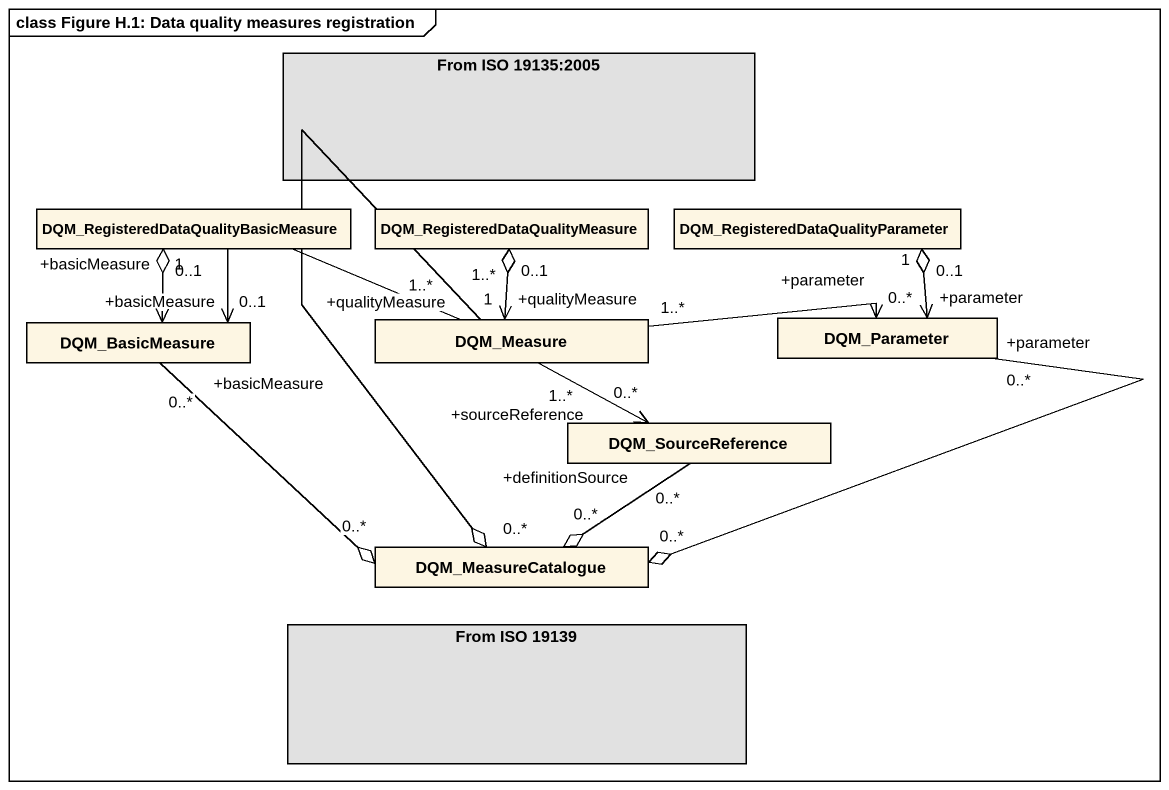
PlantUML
@startuml
mainframe class Figure H.1: Data quality measures registration
allowmixing
hide circle
hide empty members
rectangle "From ISO 19135:2005" as From_ISO_19135_2005 #E1E1E1
class "DQM_RegisteredDataQualityBasicMeasure" as DQM_RegisteredDataQualityBas
class "DQM_RegisteredDataQualityMeasure" as DQM_RegisteredDataQualityMea
class "DQM_RegisteredDataQualityParameter" as DQM_RegisteredDataQualityPar
class DQM_BasicMeasure
class DQM_Measure
class DQM_Parameter
class DQM_SourceReference
class DQM_MeasureCatalogue
rectangle "From ISO 19139" as From_ISO_19139 #E1E1E1
DQM_BasicMeasure "+basicMeasure\n1" <-up-o "0..1" DQM_RegisteredDataQualityBas
DQM_BasicMeasure "+basicMeasure\n0..*" --o "0..*" DQM_MeasureCatalogue
DQM_Measure "+qualityMeasure\n1" <-up-o "0..1" DQM_RegisteredDataQualityMea
DQM_Measure "1..*" -left-> "+basicMeasure\n0..1" DQM_BasicMeasure
DQM_Measure "1..*" -right-> "+parameter\n0..*" DQM_Parameter
DQM_Measure "1..*" -right-> "+sourceReference\n0..*" DQM_SourceReference
DQM_Measure "+qualityMeasure\n1..*" --o "0..*" DQM_MeasureCatalogue
DQM_Parameter "+parameter\n1" <-up-o "0..1" DQM_RegisteredDataQualityPar
DQM_Parameter "+parameter\n0..*" --o "0..*" DQM_MeasureCatalogue
DQM_SourceReference "+definitionSource\n0..*" --o "0..*" DQM_MeasureCatalogue
@enduml
